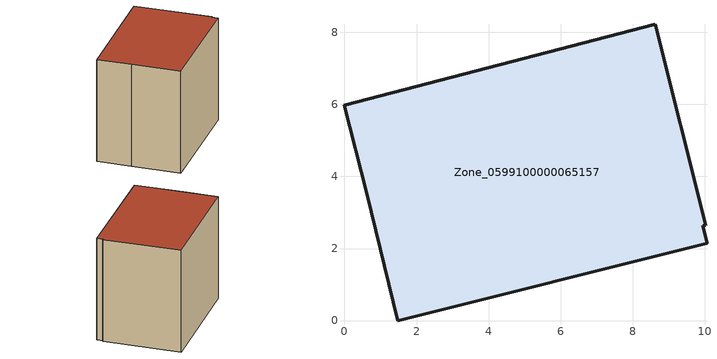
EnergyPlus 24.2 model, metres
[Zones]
Zone_0599100000065157
 floor ground (C_G): 8.62,8.22 10.03,2.65 9.94,2.63 10.06,2.15 1.48,0 0.61,3.53 0,5.98 z0
 wall outside (C_F): 0.61,3.53 1.48,0 10.06,2.15 9.94,2.63 10.03,2.65 8.62,8.22 0,5.98 0.61,3.53 z0:7.92
 roof outside (C_R): 10.03,2.65 8.62,8.22 0,5.98 0.61,3.53 1.48,0 10.06,2.15 9.94,2.63 z7.92
[BUILDING]
Pand.0599100000065157: North Axis=0; Terrain=City; Loads Convergence Tolerance Value=0.04; Temperature Convergence Tolerance Value=0.4; Solar Distribution=FullExterior; Maximum Number of Warmup Days=25; Minimum Number of Warmup Days=1
[Site:Location]
Rotterdam.The.Hague.AP_ZH_NLD Design_Conditions: Latitude=51.96; Longitude=4.45; Time Zone=1; Elevation=-4.5
[SITE:GROUNDTEMPERATURE:BUILDINGSURFACE]
18, 18, 18, 18, 18, 18, 18, 18, 18, 18, 18, 18
[MATERIAL] Thermal Absorptance=0.9; Solar Absorptance=0.7; Visible Absorptance=0.7
Name | Roughness | Thickness | Conductivity | Density | Specific Heat
G.TC.1965-1974 | MediumSmooth | 0.15 | 0.882353 | 540 | 1210
F.TC.1965-1974 | Rough | 0.3 | 0.697674 | 1920 | 840
R.TC.1965-1974 | MediumRough | 0.2 | 0.232558 | 1500 | 1000
[CONSTRUCTION]
C_G: G.TC.1965-1974
C_F: F.TC.1965-1974
C_R: R.TC.1965-1974
[ZONE]
Zone_0599100000065157: Type=1; Multiplier=1; Ceiling Height=Autocalculate; Volume=Autocalculate; Floor Area=autocalculate; Part of Total Floor Area=Yes
[ZONEINFILTRATION:DESIGNFLOWRATE]
Infil_Zone_0599100000065157: Zone or ZoneList or Space or SpaceList=Zone_0599100000065157; Schedule=AlwaysOn; Design Flow Rate Calculation Method=Flow/Area; Flow Rate per Floor Area=0.003; Constant Term Coefficient=1; Temperature Term Coefficient=0; Velocity Term Coefficient=0; Velocity Squared Term Coefficient=0
[HVACTEMPLATE:ZONE:IDEALLOADSAIRSYSTEM]
Zone_0599100000065157: Maximum Heating Supply Air Temperature=50; Minimum Cooling Supply Air Temperature=13; Maximum Heating Supply Air Humidity Ratio=0.0156; Minimum Cooling Supply Air Humidity Ratio=0.0077; Heating Limit=NoLimit; Cooling Limit=NoLimit; Dehumidification Control Type=ConstantSensibleHeatRatio; Cooling Sensible Heat Ratio=0.7; Dehumidification Setpoint=60; Humidification Control Type=None; Humidification Setpoint=30; Outdoor Air Method=None; Outdoor Air Flow Rate per Person=0.00944; Outdoor Air Flow Rate per Zone Floor Area=0; Outdoor Air Flow Rate per Zone=0; Demand Controlled Ventilation Type=None; Outdoor Air Economizer Type=NoEconomizer; Heat Recovery Type=None; Sensible Heat Recovery Effectiveness=0.7; Latent Heat Recovery Effectiveness=0.65
[ZONECONTROL:THERMOSTAT]
ThermostatControl_Zone_0599100000065157: Zone or ZoneList=Zone_0599100000065157; Control Type Schedule=DualSetpointControlType; Control 1=Thermostat_Zone_0599100000065157; Temperature Difference Between Cutout And Setpoint=0
[THERMOSTATSETPOINT:DUALSETPOINT]
Thermostat_Zone_0599100000065157: Heating Setpoint Temperature Schedule=HeatingSetpoint_Zone_0599100000065157; Cooling Setpoint Temperature Schedule=CoolingSetpoint_Zone_0599100000065157
[SCHEDULE:COMPACT]
HeatingSetpoint_Zone_0599100000065157: Through: 12/31, For: AllDays, Until: 24:00, 21
CoolingSetpoint_Zone_0599100000065157: Through: 12/31, For: AllDays, Until: 24:00, 24
DualSetpointControlType: Through: 12/31, For: AllDays, Until: 24:00, 4
AlwaysOn: Through: 12/31, For: AllDays, Until: 24:00, 1
